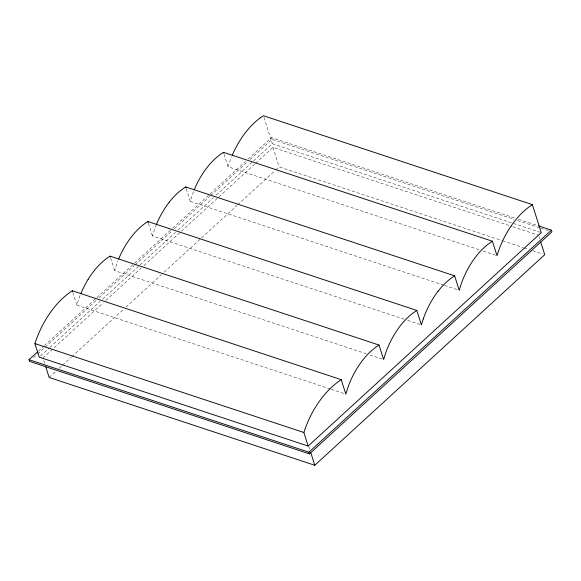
<?xml version="1.0" encoding="UTF-8"?>
<svg xmlns="http://www.w3.org/2000/svg" width="581" height="581" viewBox="0 0 581 581"><rect width="100%" height="100%" fill="white"/><g stroke="black" fill="none" stroke-linecap="round" stroke-linejoin="round"><path stroke-width="0.44" stroke-dasharray="2.9 2.18" d="M366.422 353.814L114.66 270.601L116.527 264.667A66.285 42.181 -71.7 0 1 117.928 260.825M404.216 319.209L152.454 235.995L154.321 230.054A66.285 42.181 -71.7 0 1 156.224 224.963M443.731 285.169L190.248 201.382L192.115 195.448A66.278 42.181 -71.7 0 1 193.524 191.614M330.342 388.994L76.859 305.207L79.415 297.341A66.147 42.093 -71.7 0 1 80.134 295.438M478.955 249.714L228.042 166.776L229.372 162.695A71.064 45.224 -71.7 0 1 231.601 156.747M38.404 351.113L43.749 346.225M44.417 345.608L133.935 263.643M134.603 263.033L172.012 228.776M172.68 228.166L245.494 161.489M248.167 159.041L271.552 137.639L515.245 218.187M33.596 357.714L36.937 354.657M37.605 354.04L96.395 300.21M99.068 297.77L134.472 265.35M135.141 264.733L171.882 231.093M174.554 228.645L209.966 196.225M210.634 195.615L247.375 161.968M250.048 159.528L272.09 139.338L514.062 219.32M40.568 355.935L49.247 347.983M49.915 347.373L100.005 301.51M102.677 299.062L139.404 265.43M140.072 264.82L175.469 232.407M178.142 229.96L213.539 197.555M216.205 195.107L252.938 161.474M253.606 160.864L272.307 143.739L541.26 232.64M42.965 357.998L103.135 302.904M105.807 300.457L141.241 268.015M143.914 265.568L254.892 163.951M255.56 163.341L272.939 147.429L511.926 226.416M49.145 377.468L55.827 371.346M59.168 368.281L61.847 365.834M62.516 365.224L71.202 357.264M71.87 356.654L123.346 309.52M126.026 307.073L161.453 274.624M164.132 272.177L236.997 205.456M237.665 204.846L275.103 170.567M275.772 169.95L279.12 166.892L501.766 240.483M518.688 219.32L537.636 225.588M517.504 220.46L539.894 227.861M540.758 228.144L548.508 230.701M512.783 226.699L538.572 235.225M502.623 240.774L523.256 247.593M524.113 247.876L528.412 249.293M532.712 250.716L543.032 254.122M483.247 251.13L496.995 255.676M444.596 285.453L459.201 290.282M407.659 320.349L421.407 324.888M369.857 354.955L383.605 359.501M331.199 389.277L345.811 394.107M539.11 236.917L539.647 238.609M271.552 137.639L272.09 139.338M263.977 117.485L272.307 143.739M272.939 147.429L279.12 166.892M224.034 154.132L228.042 166.776M308.867 446.644L309.673 449.186M186.24 188.738L190.248 201.382M148.445 223.344L152.454 235.995M110.644 257.949L114.66 270.601M72.85 292.563L76.859 305.207M43.771 360.54L44.846 363.924"/><path stroke-width="0.87" d="M423.273 318.954L421.407 324.888L416.817 310.436L147.872 221.535L145.141 223.373A64.222 40.866 -71.7 0 0 131.408 236.823L130.267 238.333A68.384 43.517 -71.7 0 0 125.903 244.783A66.285 42.181 -71.7 0 0 118.684 258.944M169.209 202.217L168.062 203.728A68.427 43.539 -71.7 0 0 163.697 210.177A66.285 42.181 -71.7 0 0 156.485 224.339M438.154 291.117L437.014 292.621A68.427 43.539 -71.7 0 0 432.649 299.07A66.285 42.181 -71.7 0 0 423.266 318.954M538.493 225.871L551.413 230.141L551.95 231.841L309.448 453.884L29.587 361.382L29.05 359.683L37.736 351.73M416.817 310.436L414.093 312.273A64.222 40.866 -71.7 0 0 400.36 325.716L399.22 327.234A68.384 43.517 -71.7 0 0 394.855 333.683A66.285 42.181 -71.7 0 0 385.472 353.56L383.605 359.501L379.023 345.041L376.299 346.879A64.237 40.881 -71.7 0 0 362.559 360.329L361.418 361.84A68.347 43.495 -71.7 0 0 357.054 368.289A66.147 42.093 -71.7 0 0 348.36 386.242L345.811 394.107L341.221 379.654L72.276 290.754L69.27 292.846A79.096 50.329 -71.7 0 0 51.462 311.002A82.175 52.29 -71.7 0 0 47.824 316.275L45.558 319.906A75.123 47.802 -71.7 0 0 34.925 343.603L39.232 357.155L308.177 446.055L541.26 232.64L532.37 204.628L263.425 115.735L260.549 117.703M29.05 359.683L308.91 452.185L551.413 230.141M45.652 366.458L49.145 377.468L314.771 465.265L544.746 254.696L540.722 242.001M341.221 379.654L338.215 381.746A79.096 50.329 -71.7 0 0 320.414 399.895A82.175 52.29 -71.7 0 0 316.768 405.175L314.51 408.806A75.123 47.802 -71.7 0 0 303.878 432.496L308.177 446.055M532.37 204.628L529.502 206.604A71.804 45.696 -71.7 0 0 513.749 222.349A75.363 47.954 -71.7 0 0 509.109 229.067A71.064 45.224 -71.7 0 0 498.309 251.588L496.995 255.676L492.412 241.224L223.46 152.324L220.736 154.161A64.222 40.866 -71.7 0 0 206.996 167.604L205.863 169.115A68.435 43.546 -71.7 0 0 201.498 175.564A66.278 42.181 -71.7 0 0 194.279 189.733M492.412 241.224L489.689 243.054A64.222 40.866 -71.7 0 0 475.948 256.504L474.808 258.015A68.435 43.546 -71.7 0 0 470.443 264.464A66.278 42.181 -71.7 0 0 461.06 284.349L459.201 290.282L454.618 275.83L185.666 186.929L182.942 188.767A64.222 40.866 -71.7 0 0 169.202 202.21M379.023 345.041L110.07 256.148L107.347 257.979A64.237 40.881 -71.7 0 0 93.606 271.429L92.473 272.939A68.347 43.495 -71.7 0 0 88.101 279.388M454.618 275.83L451.887 277.667A64.222 40.866 -71.7 0 0 438.154 291.11M34.933 343.603L303.878 432.496M223.46 152.324L223.75 153.224M310.748 452.57L314.771 465.265M308.91 452.185L309.448 453.884M185.666 186.929L185.949 187.837M147.872 221.535L148.155 222.443M110.07 256.148L110.361 257.049M72.276 290.754L72.56 291.662M260.549 117.696A71.804 45.696 -71.7 0 0 244.797 133.456A75.363 47.954 -71.7 0 0 240.156 140.166A71.064 45.224 -71.7 0 0 232.422 154.807M80.89 293.558A66.147 42.093 -71.7 0 1 88.101 279.388"/></g></svg>
